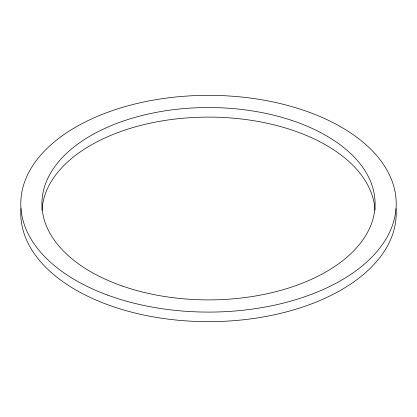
<?xml version="1.0" encoding="UTF-8"?>
<svg xmlns="http://www.w3.org/2000/svg" width="417" height="417" viewBox="0 0 417 417"><rect width="100%" height="100%" fill="white"/><g stroke="black" fill="none" stroke-linecap="round" stroke-linejoin="round"><path stroke-width="0.63" d="M41.976 210.392A166.597 96.186 0 0 1 208.234 117.104A166.597 96.186 0 0 1 375.003 210.085M396.035 208.552A187.713 108.378 0 0 1 208.516 321.663A187.713 108.378 0 0 1 20.965 208.573M107.654 295.121A187.713 108.378 0 0 0 396.035 208.427A187.713 108.378 0 0 0 121.811 107.586A187.713 108.378 0 0 0 107.654 295.121M122.697 286.156A166.597 96.186 0 0 0 375.071 205.388A166.597 96.186 0 0 0 127.732 119.585A166.597 96.186 0 0 0 122.697 286.156"/></g></svg>
